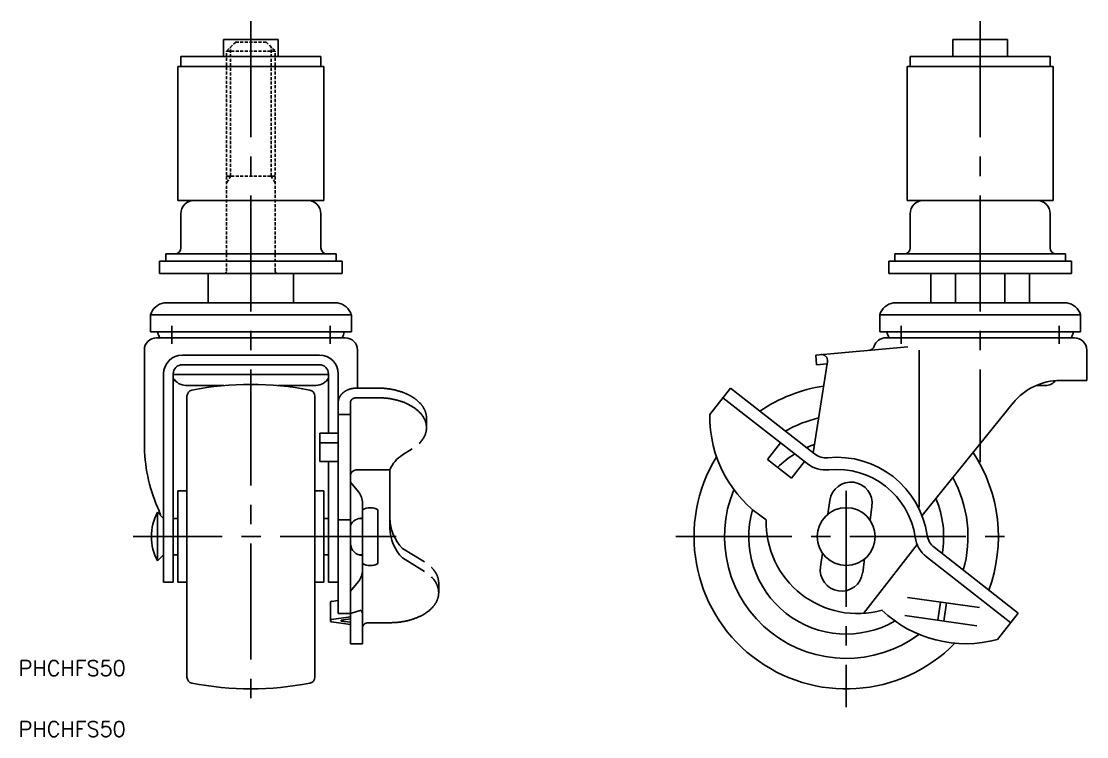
# Model space of a CAD drawing. Extents: x 720 to 898, y 279 to 458.
# Drawn here: x 720.2 to 895.2, y 278.7 to 396.2 of the extents above; entities that cross this region are included whole.
import ezdxf

# ---------------------------------------------------------------- set-up
doc = ezdxf.new("R2010")
doc.units = 0
doc.linetypes.add('CENTER2', pattern=[28.575, 19.05, -3.175, 3.175, -3.175])
doc.linetypes.add('DASHED', pattern=[0.75, 0.5, -0.25])
doc.layers.get('0').update_dxf_attribs({"linetype": 'CONTINUOUS'})
doc.layers.add('CENTER', color=1, linetype='CENTER2')
doc.styles.get("Standard").update_dxf_attribs({"font": 'txt.shx'})

msp = doc.modelspace()

# ---------------------------------------------------------------- linework, layer by layer
at = {"color": 7, "linetype": 'CONTINUOUS'}
for p, q in [((762.45, 393.16), (753.45, 393.16)), ((753.45, 390.36), (753.45, 393.16)), ((762.45, 390.36), (762.45, 393.16)), ((882.25, 393.16), (873.25, 393.16)), ((873.25, 390.36), (873.25, 393.16)), ((882.25, 390.36), (882.25, 393.16)), ((769.45, 390.36), (746.45, 390.36)), ((746.45, 388.76), (746.45, 390.36)), ((769.45, 388.76), (769.45, 390.36)), ((889.25, 390.36), (866.25, 390.36)), ((866.25, 388.76), (866.25, 390.36)), ((889.25, 388.76), (889.25, 390.36)), ((745.95, 366.76), (745.95, 388.76)), ((745.95, 388.76), (769.95, 388.76)), ((769.95, 388.76), (769.95, 366.76)), ((865.75, 366.76), (865.75, 388.76)), ((865.75, 388.76), (889.75, 388.76)), ((889.75, 388.76), (889.75, 366.76)), ((769.95, 366.76), (745.95, 366.76)), ((889.75, 366.76), (865.75, 366.76)), ((746.45, 358.96), (746.45, 364.56)), ((769.45, 358.96), (769.45, 364.56)), ((866.25, 358.96), (866.25, 364.56)), ((889.25, 358.96), (889.25, 364.56)), ((771.95, 357.96), (743.95, 357.96)), ((743.95, 357.96), (743.95, 356.76)), ((771.95, 357.96), (771.95, 356.76)), ((891.75, 357.96), (863.75, 357.96)), ((863.75, 357.96), (863.75, 356.76)), ((891.75, 357.96), (891.75, 356.76)), ((772.95, 356.76), (742.95, 356.76)), ((742.95, 356.76), (742.95, 354.76)), ((772.95, 356.76), (772.95, 354.76)), ((892.75, 356.76), (862.75, 356.76)), ((862.75, 356.76), (862.75, 354.76)), ((892.75, 356.76), (892.75, 354.76)), ((772.95, 354.76), (742.95, 354.76)), ((750.95, 354.76), (750.95, 349.96)), ((757.95, 354.76), (757.95, 349.96)), ((764.95, 354.76), (764.95, 349.96)), ((892.75, 354.76), (862.75, 354.76)), ((869.67, 354.76), (869.67, 349.96)), ((873.71, 349.96), (873.71, 354.76)), ((881.79, 349.96), (881.79, 354.76)), ((885.83, 354.76), (885.83, 349.96)), ((757.95, 349.96), (743.7, 349.96)), ((757.95, 349.96), (772.2, 349.96)), ((892, 349.96), (863.5, 349.96)), ((741.45, 347.96), (741.45, 345.16)), ((757.95, 347.96), (741.45, 347.96)), ((757.95, 347.96), (774.45, 347.96)), ((774.45, 347.96), (774.45, 345.16)), ((894.25, 347.96), (861.25, 347.96)), ((861.25, 347.96), (861.25, 345.16)), ((894.25, 347.96), (894.25, 345.16)), ((757.95, 345.16), (741.45, 345.16)), ((757.95, 345.16), (774.45, 345.16)), ((877.75, 345.16), (861.25, 345.16)), ((877.75, 345.16), (894.25, 345.16)), ((773.45, 344.19), (742.45, 344.19)), ((877.75, 344.19), (862.25, 344.19)), ((893.25, 344.19), (877.75, 344.19)), ((740.45, 342.19), (740.45, 326.8)), ((746.7, 341.36), (769.2, 341.36)), ((775.45, 342.19), (775.45, 335.93)), ((865.87, 342.69), (850.75, 341.36)), ((850.75, 341.36), (850.89, 339.77)), ((867.73, 342.19), (867.73, 316.4)), ((895.25, 342.19), (895.25, 337.19)), ((769.2, 339.77), (746.7, 339.77)), ((852.66, 340.29), (850.31, 325.32)), ((852.6, 339.92), (850.89, 339.77)), ((743.6, 338.26), (743.6, 304.05)), ((745.2, 338.27), (745.2, 304.05)), ((757.95, 338.16), (745.2, 338.16)), ((757.95, 338.16), (770.7, 338.16)), ((770.7, 338.27), (770.7, 328.55)), ((772.3, 338.26), (772.3, 298.92)), ((745.2, 337.19), (745.48, 337.19)), ((747.27, 336.36), (753.53, 336.36)), ((768.63, 336.36), (762.37, 336.36)), ((770.42, 337.19), (770.7, 337.19)), ((888.43, 336.36), (886.93, 336.36)), ((895.25, 337.19), (890.93, 337.19)), ((747.45, 334.62), (747.45, 311.55)), ((768.45, 334.62), (768.45, 311.55)), ((778.8, 335.93), (775.3, 335.93)), ((778.8, 334.36), (775.3, 334.36)), ((836.73, 335.93), (833.34, 331.6)), ((849.32, 323.55), (835.5, 334.36)), ((850.56, 325.13), (836.73, 335.93)), ((774.3, 333.57), (774.3, 298.92)), ((868.2, 315.01), (883.16, 333.49)), ((772.3, 331.6), (774.3, 331.6)), ((786.8, 331.01), (786.8, 329.43)), ((772.3, 328.55), (769.3, 328.55)), ((769.3, 328.55), (769.3, 323.89)), ((772.3, 326.97), (769.3, 326.97)), ((784.46, 325.95), (782.85, 324.96)), ((844.95, 326.97), (842.8, 324.21)), ((772.3, 323.89), (769.3, 323.89)), ((770.7, 323.89), (770.7, 304.05)), ((842.8, 324.21), (846.74, 321.13)), ((846.74, 321.13), (848.89, 323.89)), ((775.3, 322.49), (780.8, 322.49)), ((780.8, 322.52), (780.8, 312.99)), ((780.8, 322.52), (780.8, 312.99)), ((774.3, 320.5), (775.61, 318.91)), ((745.95, 319.05), (745.95, 311.55)), ((747.45, 319.05), (745.95, 319.05)), ((768.45, 319.05), (769.95, 319.05)), ((769.95, 319.05), (769.95, 311.55)), ((776.3, 293.97), (776.3, 317)), ((853.05, 317.49), (852.73, 315.22)), ((742.6, 315.55), (742.6, 307.55)), ((743.6, 314.55), (742.6, 315.55)), ((778.8, 307.14), (778.8, 315.97)), ((859.66, 314.25), (859.98, 316.51)), ((745.95, 314.55), (745.2, 314.55)), ((770.7, 314.55), (769.95, 314.55)), ((774.3, 314.33), (772.3, 314.33)), ((776.1, 314.55), (775.74, 314.55)), ((745.95, 304.05), (745.95, 311.55)), ((747.45, 288.48), (747.45, 311.55)), ((768.45, 288.48), (768.45, 311.55)), ((769.95, 304.05), (769.95, 311.55)), ((867.41, 310.24), (858.59, 298.95)), ((870.18, 309.8), (884.01, 298.99)), ((743.6, 308.55), (742.6, 307.55)), ((745.95, 308.55), (745.2, 308.55)), ((770.7, 308.55), (769.95, 308.55)), ((776.1, 308.55), (775.67, 308.55)), ((786.46, 307.4), (782.85, 309.62)), ((786.46, 305.83), (782.85, 308.05)), ((851.84, 308.86), (851.52, 306.6)), ((868.95, 308.22), (882.78, 297.42)), ((858.45, 305.62), (858.77, 307.89)), ((745.2, 304.05), (743.6, 304.05)), ((747.45, 304.05), (745.95, 304.05)), ((768.45, 304.05), (769.95, 304.05)), ((770.7, 304.05), (772.3, 304.05)), ((774.3, 302.61), (775.61, 304.2)), ((788.8, 303.92), (788.8, 302.34)), ((772.3, 301.08), (771.17, 300.92)), ((877.62, 299.9), (865.82, 301.56)), ((771, 300.73), (771, 297.76)), ((774.3, 298.95), (776.07, 299.47)), ((871.22, 300.8), (870.81, 297.83)), ((872.21, 300.66), (871.8, 297.69)), ((774.3, 298.39), (771.17, 297.95)), ((774.3, 297.12), (771.17, 297.56)), ((772.3, 298.92), (774.3, 298.92)), ((774.3, 298.03), (772.8, 297.83)), ((772.8, 297.83), (772.8, 297.69)), ((774.3, 297.48), (772.8, 297.69)), ((774.3, 298.84), (774.2, 298.92)), ((774.3, 293.97), (774.3, 298.84)), ((877.2, 296.93), (865.4, 298.58)), ((884.01, 298.99), (880.62, 294.66)), ((777.3, 297.42), (780.8, 297.42)), ((774.3, 293.97), (776.3, 293.97))]:
    msp.add_line(p, q, dxfattribs=at)
at = {"color": 3, "linetype": 'DASHED'}
for p, q in [((755.45, 392.76), (753.95, 391.26)), ((755.45, 392.76), (760.45, 392.76)), ((760.45, 392.76), (761.95, 391.26)), ((753.95, 355.16), (753.95, 391.26)), ((753.95, 391.26), (761.95, 391.26)), ((754.62, 370.76), (754.62, 391.93)), ((761.27, 370.76), (761.27, 391.93)), ((761.95, 355.16), (761.95, 391.26)), ((754.62, 370.76), (753.95, 369.59)), ((761.95, 370.76), (753.95, 370.76)), ((761.27, 370.76), (761.95, 369.59))]:
    msp.add_line(p, q, dxfattribs=at)
at = {"color": 7, "linetype": 'CONTINUOUS'}
for points in [[(775.3, 335.93, 0), (775.26, 335.93, 0), (775.23, 335.93, 0), (775.19, 335.93, 0), (775.15, 335.93, 0), (775.11, 335.93, 0), (775.08, 335.93, 0), (775.04, 335.93, 0), (775, 335.92, 0), (774.97, 335.92, 0), (774.93, 335.92, 0), (774.89, 335.91, 0), (774.86, 335.91, 0), (774.82, 335.9, 0), (774.79, 335.9, 0), (774.75, 335.89, 0), (774.71, 335.89, 0), (774.68, 335.88, 0), (774.64, 335.88, 0), (774.61, 335.87, 0), (774.57, 335.86, 0), (774.53, 335.86, 0), (774.5, 335.85, 0), (774.46, 335.84, 0), (774.43, 335.83, 0), (774.39, 335.82, 0), (774.36, 335.81, 0), (774.32, 335.81, 0), (774.29, 335.8, 0), (774.25, 335.79, 0), (774.22, 335.78, 0), (774.18, 335.76, 0), (774.15, 335.75, 0), (774.12, 335.74, 0), (774.08, 335.73, 0), (774.05, 335.72, 0), (774.02, 335.71, 0), (773.98, 335.69, 0), (773.95, 335.68, 0), (773.92, 335.67, 0), (773.88, 335.65, 0), (773.85, 335.64, 0), (773.82, 335.63, 0), (773.79, 335.61, 0), (773.76, 335.6, 0), (773.73, 335.58, 0), (773.69, 335.57, 0), (773.66, 335.55, 0), (773.63, 335.54, 0), (773.6, 335.52, 0), (773.57, 335.5, 0), (773.54, 335.49, 0), (773.51, 335.47, 0), (773.48, 335.45, 0), (773.45, 335.43, 0), (773.42, 335.42, 0), (773.39, 335.4, 0), (773.37, 335.38, 0), (773.34, 335.36, 0), (773.31, 335.34, 0), (773.28, 335.32, 0), (773.26, 335.3, 0), (773.23, 335.28, 0), (773.2, 335.26, 0), (773.18, 335.24, 0), (773.15, 335.22, 0), (773.13, 335.2, 0), (773.1, 335.18, 0), (773.08, 335.16, 0), (773.05, 335.14, 0), (773.03, 335.12, 0), (773, 335.09, 0), (772.98, 335.07, 0), (772.96, 335.05, 0), (772.93, 335.02, 0), (772.91, 335, 0), (772.89, 334.98, 0), (772.87, 334.95, 0), (772.85, 334.93, 0), (772.83, 334.91, 0), (772.8, 334.88, 0), (772.78, 334.86, 0), (772.76, 334.83, 0), (772.74, 334.81, 0), (772.73, 334.79, 0), (772.71, 334.76, 0), (772.69, 334.74, 0), (772.67, 334.71, 0), (772.65, 334.69, 0), (772.64, 334.66, 0), (772.62, 334.63, 0), (772.6, 334.61, 0), (772.59, 334.58, 0), (772.57, 334.56, 0), (772.56, 334.53, 0), (772.54, 334.5, 0), (772.53, 334.48, 0), (772.51, 334.45, 0), (772.5, 334.42, 0), (772.49, 334.39, 0), (772.47, 334.37, 0), (772.46, 334.34, 0), (772.45, 334.31, 0), (772.44, 334.28, 0), (772.43, 334.26, 0), (772.42, 334.23, 0), (772.41, 334.2, 0), (772.4, 334.17, 0), (772.39, 334.14, 0), (772.38, 334.12, 0), (772.37, 334.09, 0), (772.36, 334.06, 0), (772.36, 334.03, 0), (772.35, 334, 0), (772.34, 333.98, 0), (772.34, 333.95, 0), (772.33, 333.92, 0), (772.33, 333.89, 0), (772.32, 333.86, 0), (772.32, 333.83, 0), (772.31, 333.8, 0), (772.31, 333.77, 0), (772.31, 333.74, 0), (772.3, 333.71, 0), (772.3, 333.69, 0), (772.3, 333.66, 0), (772.3, 333.63, 0), (772.3, 333.6, 0), (772.3, 333.57, 0)], [(775.3, 334.36, 0), (775.29, 334.36, 0), (775.27, 334.36, 0), (775.26, 334.36, 0), (775.25, 334.36, 0), (775.24, 334.36, 0), (775.23, 334.36, 0), (775.21, 334.36, 0), (775.2, 334.36, 0), (775.19, 334.35, 0), (775.18, 334.35, 0), (775.16, 334.35, 0), (775.15, 334.35, 0), (775.14, 334.35, 0), (775.13, 334.35, 0), (775.11, 334.35, 0), (775.1, 334.34, 0), (775.09, 334.34, 0), (775.08, 334.34, 0), (775.07, 334.34, 0), (775.05, 334.33, 0), (775.04, 334.33, 0), (775.03, 334.33, 0), (775.02, 334.33, 0), (775.01, 334.32, 0), (775, 334.32, 0), (774.99, 334.32, 0), (774.97, 334.32, 0), (774.96, 334.31, 0), (774.95, 334.31, 0), (774.94, 334.31, 0), (774.93, 334.3, 0), (774.92, 334.3, 0), (774.9, 334.3, 0), (774.89, 334.29, 0), (774.88, 334.29, 0), (774.87, 334.28, 0), (774.86, 334.28, 0), (774.85, 334.27, 0), (774.84, 334.27, 0), (774.83, 334.26, 0), (774.82, 334.26, 0), (774.81, 334.26, 0), (774.79, 334.25, 0), (774.78, 334.25, 0), (774.77, 334.24, 0), (774.76, 334.24, 0), (774.75, 334.23, 0), (774.74, 334.23, 0), (774.73, 334.22, 0), (774.72, 334.21, 0), (774.71, 334.21, 0), (774.7, 334.2, 0), (774.69, 334.2, 0), (774.68, 334.19, 0), (774.67, 334.19, 0), (774.66, 334.18, 0), (774.65, 334.17, 0), (774.64, 334.17, 0), (774.64, 334.16, 0), (774.63, 334.15, 0), (774.62, 334.15, 0), (774.61, 334.14, 0), (774.6, 334.13, 0), (774.59, 334.13, 0), (774.58, 334.12, 0), (774.57, 334.11, 0), (774.57, 334.11, 0), (774.56, 334.1, 0), (774.55, 334.09, 0), (774.54, 334.08, 0), (774.53, 334.08, 0), (774.52, 334.07, 0), (774.52, 334.06, 0), (774.51, 334.06, 0), (774.5, 334.05, 0), (774.5, 334.04, 0), (774.49, 334.03, 0), (774.48, 334.02, 0), (774.47, 334.02, 0), (774.47, 334.01, 0), (774.46, 334, 0), (774.45, 333.99, 0), (774.45, 333.98, 0), (774.44, 333.98, 0), (774.43, 333.97, 0), (774.43, 333.96, 0), (774.42, 333.95, 0), (774.42, 333.94, 0), (774.41, 333.93, 0), (774.4, 333.93, 0), (774.4, 333.92, 0), (774.39, 333.91, 0), (774.39, 333.9, 0), (774.38, 333.89, 0), (774.38, 333.88, 0), (774.38, 333.87, 0), (774.37, 333.86, 0), (774.37, 333.85, 0), (774.36, 333.85, 0), (774.36, 333.84, 0), (774.35, 333.83, 0), (774.35, 333.82, 0), (774.35, 333.81, 0), (774.34, 333.8, 0), (774.34, 333.79, 0), (774.34, 333.78, 0), (774.33, 333.77, 0), (774.33, 333.76, 0), (774.33, 333.75, 0), (774.32, 333.74, 0), (774.32, 333.73, 0), (774.32, 333.72, 0), (774.32, 333.71, 0), (774.31, 333.7, 0), (774.31, 333.7, 0), (774.31, 333.69, 0), (774.31, 333.68, 0), (774.31, 333.67, 0), (774.3, 333.66, 0), (774.3, 333.65, 0), (774.3, 333.64, 0), (774.3, 333.63, 0), (774.3, 333.62, 0), (774.3, 333.61, 0), (774.3, 333.6, 0), (774.3, 333.59, 0), (774.3, 333.58, 0), (774.3, 333.57, 0)], [(786.8, 331.01, 0), (786.8, 331.07, 0), (786.8, 331.13, 0), (786.79, 331.19, 0), (786.79, 331.25, 0), (786.78, 331.31, 0), (786.78, 331.37, 0), (786.77, 331.43, 0), (786.76, 331.49, 0), (786.75, 331.55, 0), (786.74, 331.61, 0), (786.73, 331.67, 0), (786.71, 331.73, 0), (786.7, 331.79, 0), (786.68, 331.85, 0), (786.66, 331.91, 0), (786.64, 331.97, 0), (786.62, 332.03, 0), (786.6, 332.09, 0), (786.58, 332.15, 0), (786.56, 332.21, 0), (786.53, 332.26, 0), (786.51, 332.32, 0), (786.48, 332.38, 0), (786.45, 332.44, 0), (786.42, 332.5, 0), (786.39, 332.55, 0), (786.36, 332.61, 0), (786.33, 332.67, 0), (786.3, 332.73, 0), (786.26, 332.78, 0), (786.23, 332.84, 0), (786.19, 332.89, 0), (786.15, 332.95, 0), (786.11, 333, 0), (786.07, 333.06, 0), (786.03, 333.12, 0), (785.99, 333.17, 0), (785.94, 333.22, 0), (785.9, 333.28, 0), (785.85, 333.33, 0), (785.81, 333.38, 0), (785.76, 333.44, 0), (785.71, 333.49, 0), (785.66, 333.54, 0), (785.61, 333.59, 0), (785.56, 333.64, 0), (785.5, 333.69, 0), (785.45, 333.75, 0), (785.39, 333.8, 0), (785.34, 333.85, 0), (785.28, 333.89, 0), (785.22, 333.94, 0), (785.16, 333.99, 0), (785.11, 334.04, 0), (785.04, 334.09, 0), (784.98, 334.13, 0), (784.92, 334.18, 0), (784.86, 334.23, 0), (784.79, 334.27, 0), (784.73, 334.32, 0), (784.66, 334.36, 0), (784.59, 334.4, 0), (784.52, 334.45, 0), (784.46, 334.49, 0), (784.38, 334.53, 0), (784.32, 334.58, 0), (784.24, 334.62, 0), (784.17, 334.66, 0), (784.1, 334.7, 0), (784.02, 334.74, 0), (783.95, 334.78, 0), (783.87, 334.82, 0), (783.8, 334.85, 0), (783.72, 334.89, 0), (783.64, 334.93, 0), (783.56, 334.96, 0), (783.49, 335, 0), (783.4, 335.04, 0), (783.32, 335.07, 0), (783.24, 335.1, 0), (783.16, 335.14, 0), (783.08, 335.17, 0), (783, 335.2, 0), (782.91, 335.23, 0), (782.83, 335.26, 0), (782.74, 335.3, 0), (782.66, 335.32, 0), (782.57, 335.35, 0), (782.48, 335.38, 0), (782.39, 335.41, 0), (782.31, 335.44, 0), (782.22, 335.46, 0), (782.13, 335.49, 0), (782.04, 335.51, 0), (781.95, 335.54, 0), (781.86, 335.56, 0), (781.77, 335.58, 0), (781.68, 335.6, 0), (781.59, 335.63, 0), (781.49, 335.65, 0), (781.4, 335.67, 0), (781.31, 335.69, 0), (781.21, 335.7, 0), (781.12, 335.72, 0), (781.03, 335.74, 0), (780.93, 335.76, 0), (780.84, 335.77, 0), (780.74, 335.79, 0), (780.65, 335.8, 0), (780.55, 335.81, 0), (780.46, 335.83, 0), (780.36, 335.84, 0), (780.26, 335.85, 0), (780.17, 335.86, 0), (780.07, 335.87, 0), (779.97, 335.88, 0), (779.88, 335.89, 0), (779.78, 335.9, 0), (779.68, 335.9, 0), (779.58, 335.91, 0), (779.49, 335.92, 0), (779.39, 335.92, 0), (779.29, 335.93, 0), (779.19, 335.93, 0), (779.09, 335.93, 0), (779, 335.93, 0), (778.9, 335.93, 0), (778.8, 335.93, 0)], [(785.61, 326.85, 0), (785.68, 326.92, 0), (785.75, 326.99, 0), (785.81, 327.06, 0), (785.87, 327.13, 0), (785.93, 327.21, 0), (785.99, 327.28, 0), (786.05, 327.35, 0), (786.11, 327.43, 0), (786.16, 327.5, 0), (786.21, 327.58, 0), (786.26, 327.65, 0), (786.31, 327.73, 0), (786.35, 327.81, 0), (786.39, 327.88, 0), (786.43, 327.96, 0), (786.47, 328.04, 0), (786.51, 328.12, 0), (786.54, 328.2, 0), (786.58, 328.28, 0), (786.61, 328.36, 0), (786.63, 328.44, 0), (786.66, 328.52, 0), (786.68, 328.6, 0), (786.7, 328.68, 0), (786.72, 328.76, 0), (786.74, 328.84, 0), (786.75, 328.92, 0), (786.77, 329, 0), (786.78, 329.08, 0), (786.79, 329.17, 0), (786.79, 329.25, 0), (786.8, 329.33, 0), (786.8, 329.41, 0), (786.8, 329.49, 0), (786.79, 329.57, 0), (786.79, 329.65, 0), (786.78, 329.74, 0), (786.77, 329.82, 0), (786.76, 329.9, 0), (786.75, 329.98, 0), (786.73, 330.06, 0), (786.72, 330.14, 0), (786.7, 330.22, 0), (786.67, 330.3, 0), (786.65, 330.38, 0), (786.62, 330.46, 0), (786.59, 330.54, 0), (786.56, 330.62, 0), (786.53, 330.7, 0), (786.49, 330.78, 0), (786.46, 330.86, 0), (786.42, 330.94, 0), (786.37, 331.01, 0), (786.33, 331.09, 0), (786.28, 331.17, 0), (786.24, 331.25, 0), (786.19, 331.32, 0), (786.14, 331.4, 0), (786.08, 331.47, 0), (786.03, 331.55, 0), (785.97, 331.62, 0), (785.91, 331.69, 0), (785.85, 331.76, 0), (785.78, 331.83, 0), (785.72, 331.91, 0), (785.65, 331.98, 0), (785.58, 332.05, 0), (785.51, 332.12, 0), (785.43, 332.18, 0), (785.36, 332.25, 0), (785.28, 332.32, 0), (785.21, 332.38, 0), (785.12, 332.45, 0), (785.04, 332.51, 0), (784.96, 332.57, 0), (784.87, 332.64, 0), (784.79, 332.7, 0), (784.7, 332.76, 0), (784.61, 332.82, 0), (784.51, 332.88, 0), (784.42, 332.94, 0), (784.33, 332.99, 0), (784.23, 333.05, 0), (784.13, 333.1, 0), (784.03, 333.16, 0), (783.93, 333.21, 0), (783.83, 333.26, 0), (783.72, 333.31, 0), (783.62, 333.36, 0), (783.51, 333.41, 0), (783.4, 333.46, 0), (783.3, 333.51, 0), (783.18, 333.55, 0), (783.07, 333.6, 0), (782.96, 333.64, 0), (782.85, 333.68, 0), (782.73, 333.72, 0), (782.62, 333.76, 0), (782.5, 333.8, 0), (782.38, 333.84, 0), (782.26, 333.87, 0), (782.14, 333.91, 0), (782.02, 333.94, 0), (781.9, 333.97, 0), (781.78, 334, 0), (781.65, 334.03, 0), (781.53, 334.06, 0), (781.4, 334.09, 0), (781.28, 334.12, 0), (781.15, 334.14, 0), (781.02, 334.16, 0), (780.9, 334.19, 0), (780.77, 334.21, 0), (780.64, 334.23, 0), (780.51, 334.24, 0), (780.38, 334.26, 0), (780.25, 334.28, 0), (780.12, 334.29, 0), (779.99, 334.3, 0), (779.86, 334.31, 0), (779.73, 334.32, 0), (779.59, 334.33, 0), (779.46, 334.34, 0), (779.33, 334.35, 0), (779.2, 334.35, 0), (779.06, 334.36, 0), (778.93, 334.36, 0), (778.8, 334.36, 0)], [(775.3, 322.49, 0), (775.29, 322.49, 0), (775.27, 322.49, 0), (775.26, 322.49, 0), (775.25, 322.49, 0), (775.24, 322.49, 0), (775.23, 322.49, 0), (775.21, 322.49, 0), (775.2, 322.49, 0), (775.19, 322.49, 0), (775.18, 322.49, 0), (775.16, 322.48, 0), (775.15, 322.48, 0), (775.14, 322.48, 0), (775.13, 322.48, 0), (775.11, 322.48, 0), (775.1, 322.47, 0), (775.09, 322.47, 0), (775.08, 322.47, 0), (775.07, 322.47, 0), (775.05, 322.46, 0), (775.04, 322.46, 0), (775.03, 322.46, 0), (775.02, 322.45, 0), (775.01, 322.45, 0), (775, 322.45, 0), (774.99, 322.44, 0), (774.97, 322.44, 0), (774.96, 322.44, 0), (774.95, 322.43, 0), (774.94, 322.43, 0), (774.93, 322.42, 0), (774.92, 322.42, 0), (774.9, 322.41, 0), (774.89, 322.41, 0), (774.88, 322.4, 0), (774.87, 322.4, 0), (774.86, 322.39, 0), (774.85, 322.39, 0), (774.84, 322.38, 0), (774.83, 322.38, 0), (774.82, 322.37, 0), (774.81, 322.36, 0), (774.79, 322.36, 0), (774.78, 322.35, 0), (774.77, 322.35, 0), (774.76, 322.34, 0), (774.75, 322.33, 0), (774.74, 322.32, 0), (774.73, 322.32, 0), (774.72, 322.31, 0), (774.71, 322.3, 0), (774.7, 322.3, 0), (774.69, 322.29, 0), (774.68, 322.28, 0), (774.67, 322.27, 0), (774.66, 322.27, 0), (774.65, 322.26, 0), (774.64, 322.25, 0), (774.64, 322.24, 0), (774.63, 322.23, 0), (774.62, 322.23, 0), (774.61, 322.22, 0), (774.6, 322.21, 0), (774.59, 322.2, 0), (774.58, 322.19, 0), (774.57, 322.18, 0), (774.57, 322.17, 0), (774.56, 322.17, 0), (774.55, 322.16, 0), (774.54, 322.15, 0), (774.53, 322.14, 0), (774.52, 322.13, 0), (774.52, 322.12, 0), (774.51, 322.11, 0), (774.5, 322.1, 0), (774.5, 322.09, 0), (774.49, 322.08, 0), (774.48, 322.07, 0), (774.47, 322.06, 0), (774.47, 322.05, 0), (774.46, 322.04, 0), (774.45, 322.03, 0), (774.45, 322.02, 0), (774.44, 322.01, 0), (774.43, 322, 0), (774.43, 321.99, 0), (774.42, 321.98, 0), (774.42, 321.96, 0), (774.41, 321.95, 0), (774.4, 321.94, 0), (774.4, 321.93, 0), (774.39, 321.92, 0), (774.39, 321.91, 0), (774.38, 321.9, 0), (774.38, 321.89, 0), (774.38, 321.88, 0), (774.37, 321.87, 0), (774.37, 321.85, 0), (774.36, 321.84, 0), (774.36, 321.83, 0), (774.35, 321.82, 0), (774.35, 321.81, 0), (774.35, 321.8, 0), (774.34, 321.78, 0), (774.34, 321.77, 0), (774.34, 321.76, 0), (774.33, 321.75, 0), (774.33, 321.74, 0), (774.33, 321.73, 0), (774.32, 321.71, 0), (774.32, 321.7, 0), (774.32, 321.69, 0), (774.32, 321.68, 0), (774.31, 321.66, 0), (774.31, 321.65, 0), (774.31, 321.64, 0), (774.31, 321.63, 0), (774.31, 321.62, 0), (774.3, 321.6, 0), (774.3, 321.59, 0), (774.3, 321.58, 0), (774.3, 321.57, 0), (774.3, 321.56, 0), (774.3, 321.54, 0), (774.3, 321.53, 0), (774.3, 321.52, 0), (774.3, 321.51, 0), (774.3, 321.49, 0)], [(788.8, 303.92, 0), (788.8, 303.94, 0), (788.8, 303.96, 0), (788.8, 303.98, 0), (788.8, 304, 0), (788.8, 304.03, 0), (788.8, 304.05, 0), (788.79, 304.07, 0), (788.79, 304.09, 0), (788.79, 304.11, 0), (788.79, 304.13, 0), (788.79, 304.15, 0), (788.79, 304.18, 0), (788.79, 304.2, 0), (788.78, 304.22, 0), (788.78, 304.24, 0), (788.78, 304.26, 0), (788.78, 304.28, 0), (788.77, 304.3, 0), (788.77, 304.32, 0), (788.77, 304.34, 0), (788.77, 304.37, 0), (788.76, 304.39, 0), (788.76, 304.41, 0), (788.76, 304.43, 0), (788.75, 304.45, 0), (788.75, 304.47, 0), (788.74, 304.49, 0), (788.74, 304.51, 0), (788.74, 304.53, 0), (788.73, 304.56, 0), (788.73, 304.58, 0), (788.72, 304.6, 0), (788.72, 304.62, 0), (788.71, 304.64, 0), (788.71, 304.66, 0), (788.7, 304.68, 0), (788.7, 304.7, 0), (788.69, 304.72, 0), (788.69, 304.74, 0), (788.68, 304.76, 0), (788.67, 304.79, 0), (788.67, 304.81, 0), (788.66, 304.83, 0), (788.65, 304.85, 0), (788.65, 304.87, 0), (788.64, 304.89, 0), (788.63, 304.91, 0), (788.63, 304.93, 0), (788.62, 304.95, 0), (788.61, 304.97, 0), (788.61, 304.99, 0), (788.6, 305.01, 0), (788.59, 305.04, 0), (788.58, 305.06, 0), (788.58, 305.08, 0), (788.57, 305.1, 0), (788.56, 305.12, 0), (788.55, 305.14, 0), (788.54, 305.16, 0), (788.53, 305.18, 0), (788.52, 305.2, 0), (788.51, 305.22, 0), (788.5, 305.24, 0), (788.5, 305.26, 0), (788.49, 305.28, 0), (788.48, 305.3, 0), (788.47, 305.32, 0), (788.46, 305.34, 0), (788.45, 305.36, 0), (788.44, 305.38, 0), (788.43, 305.4, 0), (788.42, 305.42, 0), (788.4, 305.44, 0), (788.39, 305.46, 0), (788.38, 305.49, 0), (788.37, 305.5, 0), (788.36, 305.52, 0), (788.35, 305.55, 0), (788.34, 305.56, 0), (788.33, 305.58, 0), (788.32, 305.61, 0), (788.3, 305.62, 0), (788.29, 305.64, 0), (788.28, 305.67, 0), (788.27, 305.69, 0), (788.25, 305.7, 0), (788.24, 305.72, 0), (788.23, 305.74, 0), (788.22, 305.76, 0), (788.2, 305.78, 0), (788.19, 305.8, 0), (788.18, 305.82, 0), (788.16, 305.84, 0), (788.15, 305.86, 0), (788.14, 305.88, 0), (788.12, 305.9, 0), (788.11, 305.92, 0), (788.1, 305.94, 0), (788.08, 305.96, 0), (788.07, 305.98, 0), (788.05, 306, 0), (788.04, 306.02, 0), (788.02, 306.04, 0), (788.01, 306.06, 0), (787.99, 306.07, 0), (787.98, 306.09, 0), (787.96, 306.11, 0), (787.95, 306.13, 0), (787.93, 306.15, 0), (787.92, 306.17, 0), (787.9, 306.19, 0), (787.88, 306.21, 0), (787.87, 306.23, 0), (787.85, 306.24, 0), (787.84, 306.26, 0), (787.82, 306.28, 0), (787.8, 306.3, 0), (787.78, 306.32, 0), (787.77, 306.34, 0), (787.75, 306.36, 0), (787.73, 306.37, 0), (787.72, 306.39, 0), (787.7, 306.41, 0), (787.68, 306.43, 0), (787.66, 306.45, 0), (787.65, 306.47, 0), (787.63, 306.48, 0), (787.61, 306.5, 0)], [(780.8, 297.42, 0), (780.93, 297.42, 0), (781.06, 297.42, 0), (781.2, 297.43, 0), (781.33, 297.43, 0), (781.46, 297.44, 0), (781.59, 297.44, 0), (781.73, 297.45, 0), (781.86, 297.46, 0), (781.99, 297.47, 0), (782.12, 297.49, 0), (782.25, 297.5, 0), (782.38, 297.52, 0), (782.51, 297.53, 0), (782.64, 297.55, 0), (782.77, 297.57, 0), (782.9, 297.59, 0), (783.02, 297.61, 0), (783.15, 297.64, 0), (783.28, 297.66, 0), (783.4, 297.69, 0), (783.53, 297.71, 0), (783.65, 297.74, 0), (783.78, 297.77, 0), (783.9, 297.8, 0), (784.02, 297.84, 0), (784.14, 297.87, 0), (784.26, 297.9, 0), (784.38, 297.94, 0), (784.5, 297.98, 0), (784.62, 298.02, 0), (784.73, 298.06, 0), (784.85, 298.1, 0), (784.96, 298.14, 0), (785.07, 298.18, 0), (785.18, 298.23, 0), (785.3, 298.27, 0), (785.4, 298.32, 0), (785.51, 298.37, 0), (785.62, 298.41, 0), (785.72, 298.46, 0), (785.83, 298.51, 0), (785.93, 298.57, 0), (786.03, 298.62, 0), (786.13, 298.67, 0), (786.23, 298.73, 0), (786.33, 298.78, 0), (786.42, 298.84, 0), (786.51, 298.9, 0), (786.61, 298.96, 0), (786.7, 299.02, 0), (786.79, 299.08, 0), (786.87, 299.14, 0), (786.96, 299.2, 0), (787.04, 299.26, 0), (787.12, 299.33, 0), (787.21, 299.39, 0), (787.28, 299.46, 0), (787.36, 299.53, 0), (787.43, 299.59, 0), (787.51, 299.66, 0), (787.58, 299.73, 0), (787.65, 299.8, 0), (787.72, 299.87, 0), (787.78, 299.94, 0), (787.85, 300.01, 0), (787.91, 300.09, 0), (787.97, 300.16, 0), (788.03, 300.23, 0), (788.08, 300.31, 0), (788.14, 300.38, 0), (788.19, 300.46, 0), (788.24, 300.53, 0), (788.28, 300.61, 0), (788.33, 300.69, 0), (788.37, 300.76, 0), (788.42, 300.84, 0), (788.46, 300.92, 0), (788.49, 301, 0), (788.53, 301.07, 0), (788.56, 301.15, 0), (788.59, 301.23, 0), (788.62, 301.31, 0), (788.65, 301.39, 0), (788.67, 301.47, 0), (788.7, 301.55, 0), (788.72, 301.63, 0), (788.73, 301.71, 0), (788.75, 301.8, 0), (788.76, 301.88, 0), (788.77, 301.96, 0), (788.78, 302.04, 0), (788.79, 302.12, 0), (788.79, 302.2, 0), (788.8, 302.29, 0), (788.8, 302.37, 0), (788.8, 302.45, 0), (788.79, 302.53, 0), (788.79, 302.61, 0), (788.78, 302.69, 0), (788.77, 302.77, 0), (788.75, 302.86, 0), (788.74, 302.94, 0), (788.72, 303.02, 0), (788.7, 303.1, 0), (788.68, 303.18, 0), (788.66, 303.26, 0), (788.63, 303.34, 0), (788.61, 303.42, 0), (788.58, 303.5, 0), (788.54, 303.58, 0), (788.51, 303.66, 0), (788.47, 303.74, 0), (788.43, 303.81, 0), (788.39, 303.89, 0), (788.35, 303.97, 0), (788.31, 304.05, 0), (788.26, 304.12, 0), (788.21, 304.2, 0), (788.16, 304.27, 0), (788.11, 304.35, 0), (788.05, 304.42, 0), (787.99, 304.5, 0), (787.93, 304.57, 0), (787.87, 304.64, 0), (787.81, 304.71, 0), (787.75, 304.79, 0), (787.68, 304.86, 0), (787.61, 304.93, 0)], [(777.3, 297.42, 0), (777.29, 297.42, 0), (777.27, 297.42, 0), (777.26, 297.42, 0), (777.25, 297.42, 0), (777.24, 297.42, 0), (777.23, 297.42, 0), (777.21, 297.42, 0), (777.2, 297.42, 0), (777.19, 297.41, 0), (777.18, 297.41, 0), (777.16, 297.41, 0), (777.15, 297.41, 0), (777.14, 297.41, 0), (777.13, 297.41, 0), (777.12, 297.4, 0), (777.1, 297.4, 0), (777.09, 297.4, 0), (777.08, 297.4, 0), (777.07, 297.4, 0), (777.05, 297.39, 0), (777.04, 297.39, 0), (777.03, 297.39, 0), (777.02, 297.39, 0), (777.01, 297.38, 0), (777, 297.38, 0), (776.98, 297.38, 0), (776.97, 297.38, 0), (776.96, 297.37, 0), (776.95, 297.37, 0), (776.94, 297.37, 0), (776.93, 297.36, 0), (776.92, 297.36, 0), (776.9, 297.36, 0), (776.89, 297.35, 0), (776.88, 297.35, 0), (776.87, 297.34, 0), (776.86, 297.34, 0), (776.85, 297.33, 0), (776.84, 297.33, 0), (776.83, 297.33, 0), (776.82, 297.32, 0), (776.81, 297.32, 0), (776.79, 297.31, 0), (776.78, 297.31, 0), (776.77, 297.3, 0), (776.76, 297.3, 0), (776.75, 297.29, 0), (776.74, 297.29, 0), (776.73, 297.28, 0), (776.72, 297.27, 0), (776.71, 297.27, 0), (776.7, 297.26, 0), (776.69, 297.26, 0), (776.68, 297.25, 0), (776.67, 297.25, 0), (776.66, 297.24, 0), (776.65, 297.23, 0), (776.64, 297.23, 0), (776.64, 297.22, 0), (776.63, 297.21, 0), (776.62, 297.21, 0), (776.61, 297.2, 0), (776.6, 297.19, 0), (776.59, 297.19, 0), (776.58, 297.18, 0), (776.57, 297.17, 0), (776.57, 297.17, 0), (776.56, 297.16, 0), (776.55, 297.15, 0), (776.54, 297.14, 0), (776.53, 297.14, 0), (776.52, 297.13, 0), (776.52, 297.12, 0), (776.51, 297.12, 0), (776.5, 297.11, 0), (776.49, 297.1, 0), (776.49, 297.09, 0), (776.48, 297.08, 0), (776.47, 297.08, 0), (776.47, 297.07, 0), (776.46, 297.06, 0), (776.45, 297.05, 0), (776.45, 297.04, 0), (776.44, 297.04, 0), (776.43, 297.03, 0), (776.43, 297.02, 0), (776.42, 297.01, 0), (776.42, 297, 0), (776.41, 296.99, 0), (776.4, 296.99, 0), (776.4, 296.98, 0), (776.39, 296.97, 0), (776.39, 296.96, 0), (776.38, 296.95, 0), (776.38, 296.94, 0), (776.37, 296.93, 0), (776.37, 296.92, 0), (776.37, 296.91, 0), (776.36, 296.9, 0), (776.36, 296.9, 0), (776.35, 296.89, 0), (776.35, 296.88, 0), (776.35, 296.87, 0), (776.34, 296.86, 0), (776.34, 296.85, 0), (776.34, 296.84, 0), (776.33, 296.83, 0), (776.33, 296.82, 0), (776.33, 296.81, 0), (776.32, 296.8, 0), (776.32, 296.79, 0), (776.32, 296.78, 0), (776.32, 296.77, 0), (776.31, 296.76, 0), (776.31, 296.76, 0), (776.31, 296.75, 0), (776.31, 296.74, 0), (776.31, 296.73, 0), (776.3, 296.72, 0), (776.3, 296.71, 0), (776.3, 296.7, 0), (776.3, 296.69, 0), (776.3, 296.68, 0), (776.3, 296.67, 0), (776.3, 296.66, 0), (776.3, 296.65, 0), (776.3, 296.64, 0), (776.3, 296.63, 0)]]:
    msp.add_polyline3d(points, dxfattribs=at)
msp.add_circle((855.75, 311.55), 4.75, dxfattribs=at)
for centre, radius, start, end in [((748.65, 364.56), 2.2, 90, 180), ((767.25, 364.56), 2.2, 0, 90), ((868.45, 364.56), 2.2, 90, 180), ((887.05, 364.56), 2.2, 0, 90), ((745.45, 358.96), 1, 270, 0), ((770.45, 358.96), 1, 180, 270), ((865.25, 358.96), 1, 270, 0), ((890.25, 358.96), 1, 180, 270), ((744.3, 347.02), 3, 101.5188, 161.7483), ((771.6, 347.02), 3, 18.2517, 78.4812), ((864.1, 347.02), 3, 101.5188, 161.7483), ((891.4, 347.02), 3, 18.2517, 78.4812), ((744.95, 345.58), 2.38, 190.1283, 215.4542), ((770.95, 345.58), 2.38, 324.5458, 349.8717), ((864.75, 345.58), 2.38, 190.1283, 215.4542), ((890.75, 345.58), 2.38, 324.5458, 349.8717), ((742.45, 342.19), 2, 90, 180), ((773.45, 342.19), 2, 0, 90), ((862.25, 342.19), 2, 90, 161.956), ((893.25, 342.19), 2, 0, 90), ((746.7, 338.26), 3.1, 90, 180), ((769.2, 338.26), 3.1, 0, 90), ((851.67, 340.44), 1, 351.1037, 95), ((859.4, 343.12), 1, 275, 341.956), ((746.7, 338.27), 1.5, 90, 180), ((769.2, 338.27), 1.5, 0, 90), ((747.35, 338.86), 2.5, 210.6834, 267.9496), ((757.95, 286.55), 50, 78.8208, 101.1792), ((768.55, 338.86), 2.5, 272.0504, 329.3166), ((855.75, 311.55), 25, 98.5613, 124.5424), ((890.93, 327.19), 10, 90, 141), ((888.35, 338.86), 2.5, 272.0504, 317.4683), ((748.45, 334.62), 1, 101.1792, 180), ((767.45, 334.62), 1, 0, 78.8208), ((853.34, 331.21), 20, 178.8699, 237.5392), ((855.75, 311.55), 20, 103.128, 119.9757), ((766.59, 326.8), 26.14, 180, 203.4561), ((855.75, 311.55), 16, 109.0568, 114.0468), ((785.5, 320.65), 5.06, 121.619, 158.3487), ((855.75, 311.55), 25, 148.4451, 315.5549), ((855.75, 311.55), 16, 121.8945, 134.8192), ((852.4, 327.49), 3, 232, 275.7617), ((854.21, 309.58), 15, 8.2383, 95.7617), ((855.75, 311.55), 25, 339.4576, 33.5424), ((852.4, 327.49), 5, 232, 275.7617), ((854.21, 309.58), 13, 8.2383, 95.7617), ((856.51, 317), 3.5, 352, 172), ((855.75, 311.55), 20, 344.0243, 28.9757), ((773.3, 317), 3, 0, 39.5584), ((855.75, 311.55), 20, 157.3319, 306.6681), ((855.75, 311.55), 16, 349.9532, 23.0468), ((750.1, 311.55), 8.5, 151.9275, 208.0725), ((731.68, 311.64), 11.92, 16.6145, 23.5155), ((777.55, 313.8), 2.5, 60, 120), ((855.75, 311.55), 16, 163.9562, 300.0438), ((776.3, 312.36), 2.26, 90, 152.2162), ((776.1, 314.75), 0.2, 270, 319.1972), ((787.79, 314.57), 6.99, 180, 225.0275), ((857.6, 313.92), 15, 178.4253, 285.5747), ((787.79, 312.99), 6.99, 180, 225.0275), ((872.02, 312.16), 3, 188.2383, 232), ((776.3, 310.45), 2, 180.2249, 270), ((872.02, 312.16), 5, 188.2383, 232), ((776.1, 308.35), 0.2, 30.0599, 90), ((777.55, 309.3), 2.5, 240, 300), ((854.98, 306.11), 3.5, 172, 352), ((773.3, 306.11), 3, 320.4416, 0), ((771.2, 300.73), 0.2, 97.9024, 180), ((775.33, 298.84), 0.969, 0, 40.3025), ((875.4, 313.97), 20, 226.4608, 285.1301), ((771.2, 297.76), 0.2, 97.9024, 262.0976), ((748.45, 288.48), 1, 180, 258.8208), ((757.95, 336.55), 50, 258.8208, 281.1792), ((767.45, 288.48), 1, 281.1792, 0)]:
    msp.add_arc(centre, radius, start, end, dxfattribs=at)
at = {"color": 3, "linetype": 'DASHED'}
for centre, start, end in [((753.55, 355.16), 270, 0), ((762.35, 355.16), 180, 270)]:
    msp.add_arc(centre, 0.4, start, end, dxfattribs=at)
at = {"layer": 'CENTER'}
for p, q in [((757.95, 396.16), (757.95, 283.55)), ((877.75, 396.16), (877.75, 323.8)), ((744.95, 346.16), (744.95, 343.19)), ((770.95, 346.16), (770.95, 343.19)), ((864.75, 346.16), (864.75, 343.19)), ((890.75, 346.16), (890.75, 343.19)), ((855.75, 319.05), (855.75, 283.55)), ((781.8, 311.55), (738.6, 311.55)), ((827.75, 311.55), (883.75, 311.55))]:
    msp.add_line(p, q, dxfattribs=at)

# ---------------------------------------------------------------- texts
at = {"color": 7, "linetype": 'CONTINUOUS'}
for p in [(719.81, 288.7), (719.81, 278.7)]:
    msp.add_text('PHCHFS50', height=2.5, dxfattribs=at).set_placement(p)

doc.saveas('drawing.dxf')
